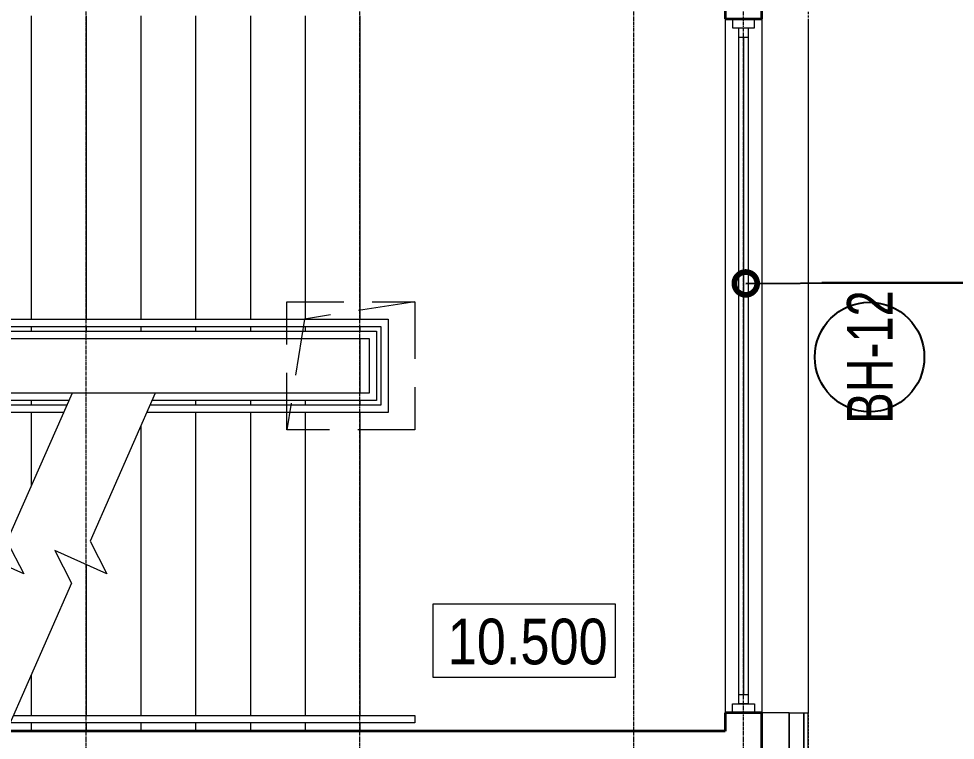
# Model space of a CAD drawing. Header units: millimetres. Extents: x -65509 to 912790, y 446 to 713294.
# Drawn here: x 451332 to 456461, y 521333 to 525283 of the extents above; entities that cross this region are included whole.
import ezdxf
from ezdxf import colors
from ezdxf.entities.mleader import LeaderData, LeaderLine
from ezdxf.enums import TextEntityAlignment as Align
from ezdxf.math import Vec2, Vec3

# ---------------------------------------------------------------- set-up
doc = ezdxf.new("R2010")
doc.units = ezdxf.units.MM
for name, pattern in [('CENTER2', [28.575, 19.05, -3.175, 3.175, -3.175]), ('DASHED', [19.05, 12.7, -6.35]), ('HIDDEN', [9.525, 6.35, -3.175])]:
    doc.linetypes.add(name, pattern=pattern)
doc.layers.get('Defpoints').update_dxf_attribs({"color": 250})
for name, color, linetype, lineweight in [('АИ_Текст', 250, 'Continuous', 13), ('АР_Окна', 250, 'Continuous', 5), ('АР_Окна марка', 250, 'Continuous', 9), ('АР_Отметка', 250, 'Continuous', 13), ('АР_Проем', 250, 'Continuous', 0), ('АР_Стены ЖБ', 250, 'Continuous', 35), ('АР_Тонкая', 250, 'Continuous', 5), ('АР_Утеплитель', 250, 'Continuous', 0), ('АР_Ф_ЛК', 250, 'Continuous', 5), ('КМ_Фахверки', 250, 'Continuous', 25), ('Марка окна', 250, 'Continuous', 25), ('ОВ_Классы', 250, 'Continuous', 0), ('РД_Оси_100', 250, 'Continuous', 0)]:
    doc.layers.add(name, color=color, linetype=linetype, lineweight=lineweight)
doc.layers.add('АР_Делит', color=250, linetype='Continuous', lineweight=0, plot=False)
doc.styles.add('Arial_09', font='ARIALN.TTF', dxfattribs={"width": 0.9})
doc.styles.add('Arial_Narrow_08', font='ARIALN.TTF', dxfattribs={"width": 0.8})
doc.styles.add('Isocpeur3', font='isocpeur.ttf')
doc.styles.add('style1', font='ARIALN.TTF')

# ---------------------------------------------------------------- blocks, each defined once
blk = doc.blocks.new('ЛК_4000х8500_2эт')
at = {"color": 5}
blk.add_lwpolyline([(4401.1, 85), (6600, 85), (6600, 45), (4383.4, 45)], dxfattribs=at)
at = {"layer": 'АР_Делит'}
blk.add_lwpolyline([(-200, 4000), (8300, 4000), (8300, 0), (-200, 0)], close=True, dxfattribs=at)
at = {"layer": 'АР_Ф_ЛК', "color": 5}
for p, q in [((4500, 3915), (4500, 2255)), ((4800, 3915), (4800, 2255)), ((5100, 3915), (5100, 2255)), ((5400, 3915), (5400, 2255)), ((5700, 3915), (5700, 2255)), ((6000, 3915), (6000, 2255)), ((6300, 3915), (6300, 2255)), ((4500, 2215), (4500, 2190)), ((4800, 2215), (4800, 2190)), ((5100, 2215), (5100, 2190)), ((5400, 2215), (5400, 2190)), ((5700, 2215), (5700, 2190)), ((6000, 2215), (6000, 2190)), ((6300, 2215), (6300, 2190)), ((6300, 2150), (6300, 1850)), ((4500, 1810), (4500, 1785)), ((5400, 1810), (5400, 1785)), ((5700, 1810), (5700, 1785)), ((6000, 1810), (6000, 1785)), ((6300, 1810), (6300, 1785)), ((4500, 1745), (4500, 1341.4)), ((5400, 1745), (5400, 85)), ((5700, 1745), (5700, 85)), ((6000, 1745), (6000, 85)), ((6300, 1745), (6300, 85)), ((5100, 1670.8), (5100, 85)), ((4800, 912.3), (4800, 85)), ((4500, 309.5), (4500, 85)), ((4500, 45), (4500, 0)), ((4800, 45), (4800, 0)), ((5100, 45), (5100, 0)), ((5400, 45), (5400, 0)), ((5700, 45), (5700, 0)), ((6000, 45), (6000, 0)), ((6300, 45), (6300, 0))]:
    blk.add_line(p, q, dxfattribs=at)
at = {"layer": 'АР_Ф_ЛК'}
for points in [[(6300, 3085, 0, 150, 0), (5833.8, 3085, 0, 0, 0), (2400, 3085, 0, 0, 0)], [(4921.5, 915, 0, 150, 0), (5387.8, 915, 0, 0, 0), (6300, 915, 0, 0, 0)]]:
    blk.add_lwpolyline(points, format="xyseb", dxfattribs=at)
at = {"layer": 'АР_Ф_ЛК', "color": 5}
for points in [[(4677.9, 1745), (2245, 1745), (2245, 2255), (6455, 2255), (6455, 1745), (5132.7, 1745)], [(4695.5, 1785), (2285, 1785), (2285, 2215), (6415, 2215), (6415, 1785), (5150.3, 1785)], [(4706.5, 1810), (2310, 1810), (2310, 2190), (6390, 2190), (6390, 1810), (5161.3, 1810)]]:
    blk.add_lwpolyline(points, dxfattribs=at)
for points in [[(2350, 2150), (6350, 2150), (6350, 1850), (2350, 1850)], [(2400, 2150), (6300, 2150), (6300, 1850), (2400, 1850)]]:
    blk.add_lwpolyline(points, close=True, dxfattribs=at)
at = {"layer": 'АР_Ф_ЛК', "lineweight": 0}
for points in [[(4724.2, 1850), (4366.9, 1039.4), (4459.5, 862), (4173.5, 988), (4266.1, 810.6), (3908.8, 0)], [(5179, 1850), (4821.7, 1039.4), (4914.3, 862), (4628.3, 988), (4720.9, 810.6), (4363.6, 0)]]:
    blk.add_lwpolyline(points, dxfattribs=at)
blk = doc.blocks.new('Отметка_план')
at = {"color": 7}
blk.add_lwpolyline([(0, 0), (10, 0), (10, 4), (0, 4)], close=True, dxfattribs=at)
at = {"style": 'Arial_Narrow_08', "width": 0.8}
blk.add_attdef('OTMG', text='', height=2.5, dxfattribs=at).set_placement((9.062, 0.702), align=Align.RIGHT)
blk = doc.blocks.new('otv пунктир')
at = {"linetype": 'HIDDEN', "ltscale": 0.07}
blk.add_lwpolyline([(0, 0), (0, 1), (1, 1), (1, 0)], close=True, dxfattribs=at)
blk.add_lwpolyline([(0, 1), (0.1346, 0.1366), (1, 0)], dxfattribs=at)
blk = doc.blocks.new('_DotSmall')
at = {"color": 0, "linetype": 'ByBlock', "const_width": 0.5}
blk.add_lwpolyline([(-0.0625, 0, 1), (0.0625, 0, 1)], format="xyb", close=True, dxfattribs=at)
blk = doc.blocks.new('СОШ_2200_АР_ОСИ_М100_28.05.24')
at = {"layer": 'АР_Делит', "color": 5, "linetype": 'DASHED'}
blk.add_lwpolyline([(114955, 135155), (114955, -355), (93595.036, -355), (93595.036, 13855), (94145, 13855), (94145, 68320), (66055, 68320), (66055, 13857.73), (83455, 13857.73), (83455, -355), (45245, -355), (45245, 13145), (44695, 13145), (44695, 26755), (45245, 26755), (45245, 68320), (20455, 68320), (20455, 26755), (27955, 26755), (27955, 13145), (-355, 13145), (-355, 100855), (37145, 100855), (37145, 129155)], dxfattribs=at)
at = {"layer": 'РД_Оси_100', "linetype": 'CENTER2'}
for p, q in [((63600, -6155), (63600, 139938.679)), ((65100, -6155), (65100, 139938.679)), ((62100, -6155), (62100, 73302.739))]:
    blk.add_line(p, q, dxfattribs=at)
blk.add_lwpolyline([(65700, -6155), (65700, 139938.679)], dxfattribs=at)
blk = doc.blocks.new('МОК-Наименование')
at = {"layer": 'Defpoints'}
blk.add_circle((0, 0), 3, dxfattribs=at)
at = {"color": 0, "linetype": 'ByBlock', "lineweight": -2, "style": 'Isocpeur3', "width": 0.8, "flags": 4}
blk.add_attdef('АР-ОКНО:НАИМЕНОВАНИЕ', text='', height=2.5, dxfattribs=at).set_placement((0, 0), align=Align.MIDDLE)

msp = doc.modelspace()

# ---------------------------------------------------------------- linework, layer by layer
at = {"layer": 'АР_Окна', "linetype": 'Continuous', "lineweight": 5}
for p, q in [((455200.882, 525283.318), (455200.882, 521483.318)), ((455275.882, 525183.318), (455325.882, 525183.318)), ((455275.882, 521583.318), (455325.882, 521583.318))]:
    msp.add_line(p, q, dxfattribs=at)
for points in [[(455360.882, 525233.318), (455360.882, 525283.318), (455240.882, 525283.318), (455240.882, 525233.318)], [(455360.882, 521533.318), (455360.882, 521483.318), (455240.882, 521483.318), (455240.882, 521533.318)]]:
    msp.add_lwpolyline(points, close=True, dxfattribs=at)
at = {"layer": 'АР_Стены ЖБ', "linetype": 'Continuous', "lineweight": 35}
for p, q in [((455400.882, 525283.318), (455400.882, 525583.318)), ((455200.882, 525383.318), (455200.882, 525283.318)), ((455200.882, 525283.318), (455400.882, 525283.318)), ((455400.882, 521483.318), (455200.882, 521483.318)), ((455200.882, 521483.318), (455200.882, 521383.318)), ((455400.882, 518183.318), (455400.882, 521483.318)), ((453300.882, 521383.318), (446700.882, 521383.318)), ((453500.882, 521383.318), (453300.882, 521383.318)), ((453300.882, 521383.318), (453300.882, 521383.318)), ((455200.882, 521383.318), (453500.882, 521383.318)), ((453500.882, 521383.318), (453500.882, 521383.318))]:
    msp.add_line(p, q, dxfattribs=at)
at = {"layer": 'АР_Тонкая', "linetype": 'Continuous', "lineweight": 5}
for p, q in [((455550.882, 521483.318), (455655.882, 521483.318)), ((455550.882, 521483.318), (455550.882, 520033.318)), ((455630.882, 520113.318), (455630.882, 521483.318)), ((455630.882, 521483.318), (455630.882, 520113.318)), ((455655.882, 520138.318), (455655.882, 521483.318))]:
    msp.add_line(p, q, dxfattribs=at)
at = {"layer": 'АР_Утеплитель', "linetype": 'Continuous', "lineweight": 0}
for p, q in [((455550.882, 521483.318), (455400.882, 521483.318)), ((455400.882, 521483.318), (455400.882, 519883.318)), ((455550.882, 520033.318), (455550.882, 521483.318))]:
    msp.add_line(p, q, dxfattribs=at)

# ---------------------------------------------------------------- block references
at = {"layer": 'АР_Отметка'}
ref = msp.add_blockref('Отметка_план', (453599.819, 521679.163), dxfattribs=dict(at, xscale=100, yscale=100, zscale=100))
ref.add_attrib('OTMG', '10.500', dxfattribs={"layer": '0', "color": 0, "height": 250, "style": 'style1'}).set_placement((454557.237, 521998.979), align=Align.TOP_RIGHT)
at = {"layer": 'АР_Ф_ЛК'}
msp.add_blockref('ЛК_4000х8500_2эт', (446900.882, 521383.318), dxfattribs=at)
at = {"layer": 'ОВ_Классы', "xscale": 700, "yscale": 700, "rotation": 270}
msp.add_blockref('otv пунктир', (452800.882, 523733.318), dxfattribs=at)

# ---------------------------------------------------------------- leaders
at = {"layer": 'АИ_Текст', "lineweight": 5}
ml = msp.add_multileader_mtext('Standard', dxfattribs=at)
ml.set_content('Лифт №2\\Pкабина 2100х1100х2200h\\PQ=1000 кг', color=256, style='style1')
ml.set_leader_properties(color=256)
ml.build(insert=Vec2(0, 0))
ml.multileader.update_dxf_attribs({"has_dogleg": 0, "text_left_attachment_type": 6, "text_right_attachment_type": 6, "arrow_head_size": 300, "scale": 100})
ctx = ml.context
ctx.base_point, ctx.scale, ctx.char_height, ctx.arrow_head_size, ctx.landing_gap_size, ctx.plane_origin, ctx.plane_x_axis, ctx.plane_y_axis = Vec3(462321.122, 524301.879), 100, 300, 300, 50, Vec3(460043.069, 521795.531), Vec3(1, 0.00000001), Vec3(-0.00000001, 1)
ctx.left_attachment, ctx.right_attachment = 6, 6
notes = []
notes.append((ctx, [(1, (1, 1, 0), (461521.122, 524301.879), (1, 0.00000001), 800, [(0, [(454971.522, 520375.872)], 0, [])])]))
ctx.mtext.insert, ctx.mtext.text_direction, ctx.mtext.rotation, ctx.mtext.flow_direction = Vec3(462371.122, 524661.879), Vec3(1, 0.00000001), 0.00000001, 5
for ctx, leaders in notes:
    for number, flags, end, landing, length, lines in leaders:
        leader = LeaderData()
        leader.index, (leader.has_last_leader_line, leader.has_dogleg_vector, leader.attachment_direction) = number, flags
        leader.last_leader_point, leader.dogleg_vector, leader.dogleg_length = Vec3(end), Vec3(landing), length
        for number, points, colour, breaks in lines:
            line = LeaderLine()
            line.index, line.vertices, line.color, line.breaks = number, Vec3.list(points), colors.encode_raw_color(colour), breaks
            leader.lines.append(line)
        ctx.leaders.append(leader)

# ---------------------------------------------------------------- next in the draw order: leaders
at = {"layer": 'Марка окна', "lineweight": 0, "ltscale": 20}
ml = msp.add_multileader_mtext('Standard', dxfattribs=at)
ml.set_content('+16.200\\P+5.100', color=256, style='style1')
ml.set_leader_properties(color=256, linetype='ByLayer', lineweight=-1)
ml.set_arrow_properties(name='DOTSMALL')
ml.build(insert=Vec2(0, 0))
ml.multileader.update_dxf_attribs({"text_left_attachment_type": 6, "text_right_attachment_type": 6, "dogleg_length": 200, "arrow_head_size": 250})
ctx = ml.context
ctx.base_point, ctx.char_height, ctx.arrow_head_size, ctx.landing_gap_size, ctx.plane_origin = Vec3(456973.137, 523837.057), 250, 250, 0, Vec3(457368.114, 523152.53)
ctx.left_attachment, ctx.right_attachment = 6, 6
notes = []
notes.append((ctx, [(1, (1, 1, 0), (455911.532, 523837.057), (1, 0), 1061.605, [(0, [(455313.418, 523834.387)], 0, [])])]))
ctx.mtext.insert, ctx.mtext.line_spacing_factor, ctx.mtext.flow_direction = Vec3(456973.137, 524137.057), 0.96, 5
ctx.mtext.has_bg_fill, ctx.mtext.bg_color, ctx.mtext.bg_scale_factor, ctx.mtext.bg_transparency, ctx.mtext.use_window_bg_color = 1, -1027028792, 1.5, 0, 1
for ctx, leaders in notes:
    for number, flags, end, landing, length, lines in leaders:
        leader = LeaderData()
        leader.index, (leader.has_last_leader_line, leader.has_dogleg_vector, leader.attachment_direction) = number, flags
        leader.last_leader_point, leader.dogleg_vector, leader.dogleg_length = Vec3(end), Vec3(landing), length
        for number, points, colour, breaks in lines:
            line = LeaderLine()
            line.index, line.vertices, line.color, line.breaks = number, Vec3.list(points), colors.encode_raw_color(colour), breaks
            leader.lines.append(line)
        ctx.leaders.append(leader)

# ---------------------------------------------------------------- next in the draw order: linework, layer by layer
at = {"layer": 'АР_Окна', "linetype": 'Continuous', "lineweight": 5}
for p, q in [((455400.882, 525283.318), (455400.882, 521483.318)), ((455300.882, 525183.318), (455300.882, 521583.318))]:
    msp.add_line(p, q, dxfattribs=at)
msp.add_lwpolyline([(455275.882, 525233.318), (455325.882, 525233.318), (455325.882, 521533.318), (455275.882, 521533.318)], close=True, dxfattribs=at)
at = {"layer": 'АР_Проем', "linetype": 'Continuous', "lineweight": 0}
for p, q in [((455400.882, 525283.318), (455400.882, 521483.318)), ((455655.882, 525283.318), (455655.882, 521483.318))]:
    msp.add_line(p, q, dxfattribs=at)
at = {"layer": 'КМ_Фахверки', "lineweight": 5}
msp.add_lwpolyline([(484000.882, 574858.318), (455400.882, 574858.318), (455400.882, 519883.318), (484000.882, 519883.318), (484000.882, 574858.318)], dxfattribs=at)

# ---------------------------------------------------------------- next in the draw order: block references
at = {"layer": 'АР_Окна марка', "linetype": 'Continuous', "lineweight": 9}
ref = msp.add_blockref('МОК-Наименование', (455991.196, 523431.378), dxfattribs=dict(at, xscale=100, yscale=100, zscale=100, rotation=90))
ref.add_attrib('АР-ОКНО:НАИМЕНОВАНИЕ', 'ВН-12', dxfattribs={"layer": '0', "color": 0, "linetype": 'ByBlock', "lineweight": -2, "height": 250, "rotation": 90, "style": 'Arial_09', "width": 0.9}).set_placement((455991.196, 523431.378), align=Align.MIDDLE)
at = {"layer": 'РД_Оси_100'}
msp.add_blockref('СОШ_2200_АР_ОСИ_М100_28.05.24', (389600.882, 506283.318), dxfattribs=at)

doc.saveas('drawing.dxf')
